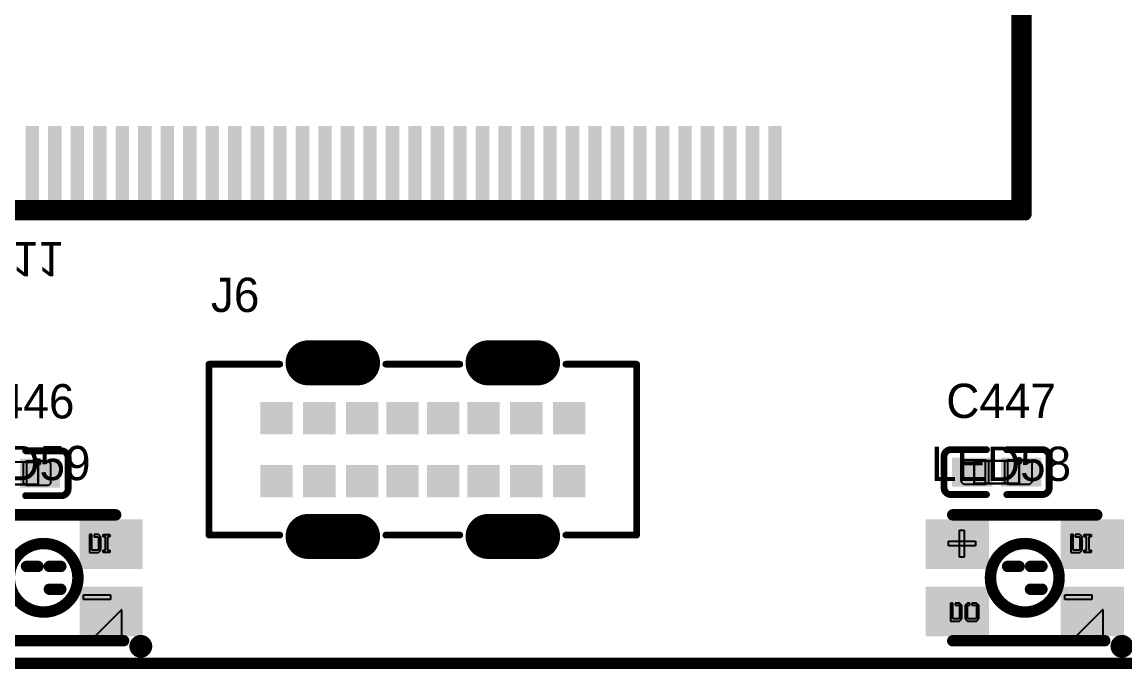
# Model space of a CAD drawing. Header units: millimetres. Extents: x 892 to 1144, y 1011 to 1123.
# Drawn here: x 1087.47 to 1111.98, y 1023.4 to 1037.78 of the extents above; entities that cross this region are included whole.
import ezdxf

# ---------------------------------------------------------------- set-up
doc = ezdxf.new("R2010")
doc.units = ezdxf.units.MM
for name, color, linetype in [('BottomLayer', 5, 'Continuous'), ('BottomOverlay', 54, 'Continuous'), ('BottomSolder', 6, 'Continuous'), ('KeepOutLayer', 6, 'Continuous'), ('Mechanical10', 56, 'Continuous'), ('Mechanical12', 56, 'Continuous'), ('Mechanical15', 56, 'Continuous'), ('Mechanical6', 56, 'Continuous'), ('MultiLayer', 9, 'Continuous'), ('TopLayer', 1, 'Continuous'), ('TopOverlay', 2, 'Continuous'), ('TopPaste', 8, 'Continuous'), ('TopSolder', 216, 'Continuous')]:
    doc.layers.add(name, color=color, linetype=linetype)

msp = doc.modelspace()

# ---------------------------------------------------------------- linework, layer by layer
at = {"layer": 'BottomLayer', "const_width": 0.9}
for points in [[(1094.925, 1030.205), (1093.825, 1030.205)], [(1098.925, 1030.205), (1097.825, 1030.205)], [(1094.925, 1026.345), (1093.825, 1026.345)], [(1098.925, 1026.345), (1097.825, 1026.345)]]:
    msp.add_lwpolyline(points, dxfattribs=at)
at = {"layer": 'BottomLayer', "const_width": 0.45}
for points in [[(1093.6, 1030.205, 1), (1094.05, 1030.205, 1)], [(1094.7, 1030.205, 1), (1095.15, 1030.205, 1)], [(1097.6, 1030.205, 1), (1098.05, 1030.205, 1)], [(1098.7, 1030.205, 1), (1099.15, 1030.205, 1)], [(1093.6, 1026.345, 1), (1094.05, 1026.345, 1)], [(1094.7, 1026.345, 1), (1095.15, 1026.345, 1)], [(1097.6, 1026.345, 1), (1098.05, 1026.345, 1)], [(1098.7, 1026.345, 1), (1099.15, 1026.345, 1)]]:
    msp.add_lwpolyline(points, format="xyb", close=True, dxfattribs=at)
at = {"layer": 'BottomLayer'}
for points in [[(1092.815, 1028.665), (1093.435, 1028.665), (1092.815, 1029.285), (1093.435, 1029.285)], [(1093.765, 1028.665), (1094.385, 1028.665), (1093.765, 1029.285), (1094.385, 1029.285)], [(1094.715, 1028.665), (1095.335, 1028.665), (1094.715, 1029.285), (1095.335, 1029.285)], [(1095.615, 1028.665), (1096.235, 1028.665), (1095.615, 1029.285), (1096.235, 1029.285)], [(1096.515, 1028.665), (1097.135, 1028.665), (1096.515, 1029.285), (1097.135, 1029.285)], [(1097.415, 1028.665), (1098.035, 1028.665), (1097.415, 1029.285), (1098.035, 1029.285)], [(1098.365, 1028.665), (1098.985, 1028.665), (1098.365, 1029.285), (1098.985, 1029.285)], [(1099.315, 1028.665), (1099.935, 1028.665), (1099.315, 1029.285), (1099.935, 1029.285)], [(1092.815, 1027.265), (1093.435, 1027.265), (1092.815, 1027.885), (1093.435, 1027.885)], [(1093.765, 1027.265), (1094.385, 1027.265), (1093.765, 1027.885), (1094.385, 1027.885)], [(1094.715, 1027.265), (1095.335, 1027.265), (1094.715, 1027.885), (1095.335, 1027.885)], [(1095.615, 1027.265), (1096.235, 1027.265), (1095.615, 1027.885), (1096.235, 1027.885)], [(1096.515, 1027.265), (1097.135, 1027.265), (1096.515, 1027.885), (1097.135, 1027.885)], [(1097.415, 1027.265), (1098.035, 1027.265), (1097.415, 1027.885), (1098.035, 1027.885)], [(1098.365, 1027.265), (1098.985, 1027.265), (1098.365, 1027.885), (1098.985, 1027.885)], [(1099.315, 1027.265), (1099.935, 1027.265), (1099.315, 1027.885), (1099.935, 1027.885)]]:
    msp.add_solid(points, dxfattribs=at)
at = {"layer": 'BottomSolder', "const_width": 1}
for points in [[(1094.925, 1030.205), (1093.825, 1030.205)], [(1098.925, 1030.205), (1097.825, 1030.205)], [(1094.925, 1026.345), (1093.825, 1026.345)], [(1098.925, 1026.345), (1097.825, 1026.345)]]:
    msp.add_lwpolyline(points, dxfattribs=at)
at = {"layer": 'BottomSolder', "const_width": 0.5}
for points in [[(1093.575, 1030.205, 1), (1094.075, 1030.205, 1)], [(1094.675, 1030.205, 1), (1095.175, 1030.205, 1)], [(1097.575, 1030.205, 1), (1098.075, 1030.205, 1)], [(1098.675, 1030.205, 1), (1099.175, 1030.205, 1)], [(1093.575, 1026.345, 1), (1094.075, 1026.345, 1)], [(1094.675, 1026.345, 1), (1095.175, 1026.345, 1)], [(1097.575, 1026.345, 1), (1098.075, 1026.345, 1)], [(1098.675, 1026.345, 1), (1099.175, 1026.345, 1)]]:
    msp.add_lwpolyline(points, format="xyb", close=True, dxfattribs=at)
at = {"layer": 'BottomSolder'}
for points in [[(1092.765, 1028.615), (1093.485, 1028.615), (1092.765, 1029.335), (1093.485, 1029.335)], [(1093.715, 1028.615), (1094.435, 1028.615), (1093.715, 1029.335), (1094.435, 1029.335)], [(1094.665, 1028.615), (1095.385, 1028.615), (1094.665, 1029.335), (1095.385, 1029.335)], [(1095.565, 1028.615), (1096.285, 1028.615), (1095.565, 1029.335), (1096.285, 1029.335)], [(1096.465, 1028.615), (1097.185, 1028.615), (1096.465, 1029.335), (1097.185, 1029.335)], [(1097.365, 1028.615), (1098.085, 1028.615), (1097.365, 1029.335), (1098.085, 1029.335)], [(1098.315, 1028.615), (1099.035, 1028.615), (1098.315, 1029.335), (1099.035, 1029.335)], [(1099.265, 1028.615), (1099.985, 1028.615), (1099.265, 1029.335), (1099.985, 1029.335)], [(1092.765, 1027.215), (1093.485, 1027.215), (1092.765, 1027.935), (1093.485, 1027.935)], [(1093.715, 1027.215), (1094.435, 1027.215), (1093.715, 1027.935), (1094.435, 1027.935)], [(1094.665, 1027.215), (1095.385, 1027.215), (1094.665, 1027.935), (1095.385, 1027.935)], [(1095.565, 1027.215), (1096.285, 1027.215), (1095.565, 1027.935), (1096.285, 1027.935)], [(1096.465, 1027.215), (1097.185, 1027.215), (1096.465, 1027.935), (1097.185, 1027.935)], [(1097.365, 1027.215), (1098.085, 1027.215), (1097.365, 1027.935), (1098.085, 1027.935)], [(1098.315, 1027.215), (1099.035, 1027.215), (1098.315, 1027.935), (1099.035, 1027.935)], [(1099.265, 1027.215), (1099.985, 1027.215), (1099.265, 1027.935), (1099.985, 1027.935)]]:
    msp.add_solid(points, dxfattribs=at)
at = {"layer": 'KeepOutLayer', "const_width": 0.1}
msp.add_lwpolyline([(1032.725, 1023.525), (1123.925, 1023.525)], dxfattribs=at)
at = {"layer": 'Mechanical10', "const_width": 0.254}
for points in [[(1109.575, 1033.7), (1109.575, 1059.55)], [(1032.575, 1033.7), (1109.575, 1033.7)]]:
    msp.add_lwpolyline(points, dxfattribs=at)
at = {"layer": 'Mechanical10', "const_width": 0.127}
msp.add_lwpolyline([(1109.511, 1033.7, 1), (1109.638, 1033.7, 1)], format="xyb", close=True, dxfattribs=at)
msp.add_lwpolyline([(1109.511, 1033.7, 1), (1109.638, 1033.7, 1)], format="xyb", close=True, dxfattribs=at)
at = {"layer": 'Mechanical12', "const_width": 0.254}
for points in [[(1109.775, 1033.5), (1109.775, 1059.75)], [(1032.375, 1033.5), (1109.775, 1033.5)]]:
    msp.add_lwpolyline(points, dxfattribs=at)
at = {"layer": 'Mechanical12', "const_width": 0.127}
msp.add_lwpolyline([(1109.711, 1033.5, 1), (1109.838, 1033.5, 1)], format="xyb", close=True, dxfattribs=at)
msp.add_lwpolyline([(1109.711, 1033.5, 1), (1109.838, 1033.5, 1)], format="xyb", close=True, dxfattribs=at)
at = {"layer": 'Mechanical15'}
for p, q in [((1087.779, 1028.046), (1087.76, 1028)), ((1087.825, 1028.065), (1087.779, 1028.046)), ((1087.871, 1028.046), (1087.825, 1028.065)), ((1087.89, 1028), (1087.871, 1028.046)), ((1108.875, 1028.025), (1108.625, 1028.025)), ((1108.625, 1028.025), (1108.625, 1027.525)), ((1108.875, 1027.525), (1108.875, 1028.025)), ((1109.375, 1028.025), (1109.625, 1028.025)), ((1109.375, 1027.525), (1109.375, 1028.025)), ((1109.579, 1028.071), (1109.56, 1028.025)), ((1109.56, 1028.025), (1109.56, 1028.025)), ((1109.56, 1028.025), (1109.579, 1027.979)), ((1109.625, 1028.09), (1109.579, 1028.071)), ((1109.671, 1028.071), (1109.625, 1028.09)), ((1109.625, 1028.025), (1109.625, 1027.525)), ((1109.69, 1028.025), (1109.671, 1028.071)), ((1109.671, 1027.979), (1109.69, 1028.025)), ((1109.69, 1028.025), (1109.69, 1028.025)), ((1087.575, 1028), (1087.825, 1028)), ((1087.575, 1027.5), (1087.575, 1028)), ((1087.76, 1028), (1087.76, 1028)), ((1087.76, 1028), (1087.779, 1027.954)), ((1087.779, 1027.954), (1087.825, 1027.935)), ((1087.825, 1028), (1087.825, 1027.5)), ((1087.825, 1027.935), (1087.871, 1027.954)), ((1087.871, 1027.954), (1087.89, 1028)), ((1087.89, 1028), (1087.89, 1028)), ((1109.579, 1027.979), (1109.625, 1027.96)), ((1109.625, 1027.96), (1109.671, 1027.979)), ((1108.625, 1027.525), (1108.875, 1027.525)), ((1109.625, 1027.525), (1109.375, 1027.525)), ((1087.825, 1027.5), (1087.575, 1027.5))]:
    msp.add_line(p, q, dxfattribs=at)
at = {"layer": 'Mechanical15', "const_width": 0.0508}
for points in [[(1086.825, 1028), (1087.825, 1028)], [(1087.825, 1027.5), (1087.825, 1028)], [(1108.625, 1028.025), (1109.625, 1028.025)], [(1108.625, 1027.525), (1108.625, 1028.025)], [(1109.625, 1027.525), (1109.625, 1028.025)], [(1086.825, 1027.5), (1087.825, 1027.5)], [(1108.625, 1027.525), (1109.625, 1027.525)]]:
    msp.add_lwpolyline(points, dxfattribs=at)
at = {"layer": 'Mechanical15', "const_width": 0.0254}
for points in [[(1087.812, 1028, 1), (1087.838, 1028, 1)], [(1087.812, 1028, 1), (1087.838, 1028, 1)], [(1108.612, 1028.025, 1), (1108.638, 1028.025, 1)], [(1108.612, 1028.025, 1), (1108.638, 1028.025, 1)], [(1109.612, 1028.025, 1), (1109.638, 1028.025, 1)], [(1109.612, 1028.025, 1), (1109.638, 1028.025, 1)], [(1087.812, 1027.5, 1), (1087.838, 1027.5, 1)], [(1087.812, 1027.5, 1), (1087.838, 1027.5, 1)], [(1108.612, 1027.525, 1), (1108.638, 1027.525, 1)], [(1108.612, 1027.525, 1), (1108.638, 1027.525, 1)], [(1109.612, 1027.525, 1), (1109.638, 1027.525, 1)], [(1109.612, 1027.525, 1), (1109.638, 1027.525, 1)]]:
    msp.add_lwpolyline(points, format="xyb", close=True, dxfattribs=at)
at = {"layer": 'Mechanical6'}
for p, q in [((1089.022, 1026.387), (1088.972, 1026.387)), ((1088.972, 1026.387), (1088.972, 1025.987)), ((1089.022, 1026.037), (1089.022, 1026.387)), ((1089.172, 1026.387), (1089.072, 1026.387)), ((1089.072, 1026.387), (1089.072, 1026.337)), ((1089.072, 1026.337), (1089.172, 1026.337)), ((1089.222, 1026.337), (1089.172, 1026.387)), ((1089.172, 1026.337), (1089.172, 1026.037)), ((1089.222, 1026.037), (1089.222, 1026.337)), ((1089.272, 1026.337), (1089.272, 1026.387)), ((1089.272, 1026.387), (1089.422, 1026.387)), ((1089.322, 1026.337), (1089.272, 1026.337)), ((1089.322, 1026.037), (1089.322, 1026.337)), ((1089.422, 1026.337), (1089.372, 1026.337)), ((1089.372, 1026.337), (1089.372, 1026.037)), ((1089.422, 1026.387), (1089.422, 1026.337)), ((1108.303, 1025.887), (1108.303, 1026.487)), ((1108.303, 1026.487), (1108.403, 1026.487)), ((1108.403, 1026.487), (1108.403, 1025.887)), ((1110.822, 1026.387), (1110.772, 1026.387)), ((1110.772, 1026.387), (1110.772, 1025.987)), ((1110.822, 1026.037), (1110.822, 1026.387)), ((1110.972, 1026.387), (1110.872, 1026.387)), ((1110.872, 1026.387), (1110.872, 1026.337)), ((1110.872, 1026.337), (1110.972, 1026.337)), ((1111.022, 1026.337), (1110.972, 1026.387)), ((1110.972, 1026.337), (1110.972, 1026.037)), ((1111.022, 1026.037), (1111.022, 1026.337)), ((1111.072, 1026.337), (1111.072, 1026.387)), ((1111.072, 1026.387), (1111.222, 1026.387)), ((1111.122, 1026.337), (1111.072, 1026.337)), ((1111.122, 1026.037), (1111.122, 1026.337)), ((1111.222, 1026.337), (1111.172, 1026.337)), ((1111.172, 1026.337), (1111.172, 1026.037)), ((1111.222, 1026.387), (1111.222, 1026.337)), ((1108.053, 1026.137), (1108.053, 1026.237)), ((1108.053, 1026.237), (1108.653, 1026.237)), ((1108.653, 1026.137), (1108.053, 1026.137)), ((1108.653, 1026.237), (1108.653, 1026.137)), ((1088.972, 1025.987), (1089.172, 1025.987)), ((1089.172, 1026.037), (1089.022, 1026.037)), ((1089.172, 1025.987), (1089.222, 1026.037)), ((1089.272, 1025.987), (1089.272, 1026.037)), ((1089.272, 1026.037), (1089.322, 1026.037)), ((1089.422, 1025.987), (1089.272, 1025.987)), ((1089.372, 1026.037), (1089.422, 1026.037)), ((1089.422, 1026.037), (1089.422, 1025.987)), ((1108.403, 1025.887), (1108.303, 1025.887)), ((1110.772, 1025.987), (1110.972, 1025.987)), ((1110.972, 1026.037), (1110.822, 1026.037)), ((1110.972, 1025.987), (1111.022, 1026.037)), ((1111.072, 1025.987), (1111.072, 1026.037)), ((1111.072, 1026.037), (1111.122, 1026.037)), ((1111.222, 1025.987), (1111.072, 1025.987)), ((1111.172, 1026.037), (1111.222, 1026.037)), ((1111.222, 1026.037), (1111.222, 1025.987)), ((1088.839, 1024.944), (1088.839, 1025.044)), ((1088.839, 1025.044), (1089.439, 1025.044)), ((1089.439, 1024.944), (1088.839, 1024.944)), ((1089.439, 1025.044), (1089.439, 1024.944)), ((1108.151, 1024.863), (1108.101, 1024.863)), ((1108.101, 1024.863), (1108.101, 1024.463)), ((1108.151, 1024.513), (1108.151, 1024.863)), ((1108.301, 1024.863), (1108.201, 1024.863)), ((1108.201, 1024.863), (1108.201, 1024.813)), ((1108.351, 1024.813), (1108.301, 1024.863)), ((1108.476, 1024.863), (1108.426, 1024.813)), ((1108.526, 1024.863), (1108.476, 1024.863)), ((1108.526, 1024.813), (1108.526, 1024.863)), ((1108.676, 1024.863), (1108.576, 1024.863)), ((1108.576, 1024.863), (1108.576, 1024.813)), ((1108.726, 1024.813), (1108.676, 1024.863)), ((1110.639, 1024.944), (1110.639, 1025.044)), ((1110.639, 1025.044), (1111.239, 1025.044)), ((1111.239, 1024.944), (1110.639, 1024.944)), ((1111.239, 1025.044), (1111.239, 1024.944)), ((1089.68, 1024.715), (1088.99, 1024.025)), ((1089.69, 1024.715), (1089.68, 1024.715)), ((1089.69, 1024.025), (1089.69, 1024.715)), ((1108.201, 1024.813), (1108.301, 1024.813)), ((1108.301, 1024.813), (1108.301, 1024.513)), ((1108.351, 1024.513), (1108.351, 1024.813)), ((1108.426, 1024.813), (1108.426, 1024.513)), ((1108.476, 1024.513), (1108.476, 1024.813)), ((1108.476, 1024.813), (1108.526, 1024.813)), ((1108.576, 1024.813), (1108.676, 1024.813)), ((1108.676, 1024.813), (1108.676, 1024.513)), ((1108.726, 1024.513), (1108.726, 1024.813)), ((1111.48, 1024.715), (1110.79, 1024.025)), ((1111.49, 1024.715), (1111.48, 1024.715)), ((1111.49, 1024.025), (1111.49, 1024.715)), ((1108.101, 1024.463), (1108.301, 1024.463)), ((1108.301, 1024.513), (1108.151, 1024.513)), ((1108.301, 1024.463), (1108.351, 1024.513)), ((1108.426, 1024.513), (1108.426, 1024.513)), ((1108.426, 1024.513), (1108.476, 1024.463)), ((1108.676, 1024.513), (1108.476, 1024.513)), ((1108.476, 1024.463), (1108.676, 1024.463)), ((1108.676, 1024.463), (1108.726, 1024.513)), ((1088.99, 1024.025), (1089.69, 1024.025)), ((1110.79, 1024.025), (1111.49, 1024.025))]:
    msp.add_line(p, q, dxfattribs=at)
at = {"layer": 'MultiLayer', "const_width": 0.9}
for points in [[(1094.925, 1030.205), (1093.825, 1030.205)], [(1098.925, 1030.205), (1097.825, 1030.205)], [(1094.925, 1026.345), (1093.825, 1026.345)], [(1098.925, 1026.345), (1097.825, 1026.345)]]:
    msp.add_lwpolyline(points, dxfattribs=at)
at = {"layer": 'MultiLayer', "const_width": 0.45}
for points in [[(1093.6, 1030.205, 1), (1094.05, 1030.205, 1)], [(1094.7, 1030.205, 1), (1095.15, 1030.205, 1)], [(1097.6, 1030.205, 1), (1098.05, 1030.205, 1)], [(1098.7, 1030.205, 1), (1099.15, 1030.205, 1)], [(1093.6, 1026.345, 1), (1094.05, 1026.345, 1)], [(1094.7, 1026.345, 1), (1095.15, 1026.345, 1)], [(1097.6, 1026.345, 1), (1098.05, 1026.345, 1)], [(1098.7, 1026.345, 1), (1099.15, 1026.345, 1)]]:
    msp.add_lwpolyline(points, format="xyb", close=True, dxfattribs=at)
at = {"layer": 'MultiLayer'}
for points in [[(1092.815, 1028.665), (1093.435, 1028.665), (1092.815, 1029.285), (1093.435, 1029.285)], [(1093.765, 1028.665), (1094.385, 1028.665), (1093.765, 1029.285), (1094.385, 1029.285)], [(1094.715, 1028.665), (1095.335, 1028.665), (1094.715, 1029.285), (1095.335, 1029.285)], [(1095.615, 1028.665), (1096.235, 1028.665), (1095.615, 1029.285), (1096.235, 1029.285)], [(1096.515, 1028.665), (1097.135, 1028.665), (1096.515, 1029.285), (1097.135, 1029.285)], [(1097.415, 1028.665), (1098.035, 1028.665), (1097.415, 1029.285), (1098.035, 1029.285)], [(1098.365, 1028.665), (1098.985, 1028.665), (1098.365, 1029.285), (1098.985, 1029.285)], [(1099.315, 1028.665), (1099.935, 1028.665), (1099.315, 1029.285), (1099.935, 1029.285)], [(1092.815, 1027.265), (1093.435, 1027.265), (1092.815, 1027.885), (1093.435, 1027.885)], [(1093.765, 1027.265), (1094.385, 1027.265), (1093.765, 1027.885), (1094.385, 1027.885)], [(1094.715, 1027.265), (1095.335, 1027.265), (1094.715, 1027.885), (1095.335, 1027.885)], [(1095.615, 1027.265), (1096.235, 1027.265), (1095.615, 1027.885), (1096.235, 1027.885)], [(1096.515, 1027.265), (1097.135, 1027.265), (1096.515, 1027.885), (1097.135, 1027.885)], [(1097.415, 1027.265), (1098.035, 1027.265), (1097.415, 1027.885), (1098.035, 1027.885)], [(1098.365, 1027.265), (1098.985, 1027.265), (1098.365, 1027.885), (1098.985, 1027.885)], [(1099.315, 1027.265), (1099.935, 1027.265), (1099.315, 1027.885), (1099.935, 1027.885)]]:
    msp.add_solid(points, dxfattribs=at)
at = {"layer": 'TopLayer', "const_width": 0.9}
for points in [[(1094.925, 1030.205), (1093.825, 1030.205)], [(1098.925, 1030.205), (1097.825, 1030.205)], [(1094.925, 1026.345), (1093.825, 1026.345)], [(1098.925, 1026.345), (1097.825, 1026.345)]]:
    msp.add_lwpolyline(points, dxfattribs=at)
at = {"layer": 'TopLayer', "const_width": 0.45}
for points in [[(1093.6, 1030.205, 1), (1094.05, 1030.205, 1)], [(1094.7, 1030.205, 1), (1095.15, 1030.205, 1)], [(1097.6, 1030.205, 1), (1098.05, 1030.205, 1)], [(1098.7, 1030.205, 1), (1099.15, 1030.205, 1)], [(1093.6, 1026.345, 1), (1094.05, 1026.345, 1)], [(1094.7, 1026.345, 1), (1095.15, 1026.345, 1)], [(1097.6, 1026.345, 1), (1098.05, 1026.345, 1)], [(1098.7, 1026.345, 1), (1099.15, 1026.345, 1)]]:
    msp.add_lwpolyline(points, format="xyb", close=True, dxfattribs=at)
at = {"layer": 'TopLayer'}
for points in [[(1087.85, 1035.475), (1087.55, 1035.475), (1087.85, 1033.725), (1087.55, 1033.725)], [(1088.35, 1035.475), (1088.05, 1035.475), (1088.35, 1033.725), (1088.05, 1033.725)], [(1088.85, 1035.475), (1088.55, 1035.475), (1088.85, 1033.725), (1088.55, 1033.725)], [(1089.35, 1035.475), (1089.05, 1035.475), (1089.35, 1033.725), (1089.05, 1033.725)], [(1089.85, 1035.475), (1089.55, 1035.475), (1089.85, 1033.725), (1089.55, 1033.725)], [(1090.35, 1035.475), (1090.05, 1035.475), (1090.35, 1033.725), (1090.05, 1033.725)], [(1090.85, 1035.475), (1090.55, 1035.475), (1090.85, 1033.725), (1090.55, 1033.725)], [(1091.35, 1035.475), (1091.05, 1035.475), (1091.35, 1033.725), (1091.05, 1033.725)], [(1091.85, 1035.475), (1091.55, 1035.475), (1091.85, 1033.725), (1091.55, 1033.725)], [(1092.35, 1035.475), (1092.05, 1035.475), (1092.35, 1033.725), (1092.05, 1033.725)], [(1092.85, 1035.475), (1092.55, 1035.475), (1092.85, 1033.725), (1092.55, 1033.725)], [(1093.35, 1035.475), (1093.05, 1035.475), (1093.35, 1033.725), (1093.05, 1033.725)], [(1093.85, 1035.475), (1093.55, 1035.475), (1093.85, 1033.725), (1093.55, 1033.725)], [(1094.35, 1035.475), (1094.05, 1035.475), (1094.35, 1033.725), (1094.05, 1033.725)], [(1094.85, 1035.475), (1094.55, 1035.475), (1094.85, 1033.725), (1094.55, 1033.725)], [(1095.35, 1035.475), (1095.05, 1035.475), (1095.35, 1033.725), (1095.05, 1033.725)], [(1095.85, 1035.475), (1095.55, 1035.475), (1095.85, 1033.725), (1095.55, 1033.725)], [(1096.35, 1035.475), (1096.05, 1035.475), (1096.35, 1033.725), (1096.05, 1033.725)], [(1096.85, 1035.475), (1096.55, 1035.475), (1096.85, 1033.725), (1096.55, 1033.725)], [(1097.35, 1035.475), (1097.05, 1035.475), (1097.35, 1033.725), (1097.05, 1033.725)], [(1097.85, 1035.475), (1097.55, 1035.475), (1097.85, 1033.725), (1097.55, 1033.725)], [(1098.35, 1035.475), (1098.05, 1035.475), (1098.35, 1033.725), (1098.05, 1033.725)], [(1098.85, 1035.475), (1098.55, 1035.475), (1098.85, 1033.725), (1098.55, 1033.725)], [(1099.35, 1035.475), (1099.05, 1035.475), (1099.35, 1033.725), (1099.05, 1033.725)], [(1099.85, 1035.475), (1099.55, 1035.475), (1099.85, 1033.725), (1099.55, 1033.725)], [(1100.35, 1035.475), (1100.05, 1035.475), (1100.35, 1033.725), (1100.05, 1033.725)], [(1100.85, 1035.475), (1100.55, 1035.475), (1100.85, 1033.725), (1100.55, 1033.725)], [(1101.35, 1035.475), (1101.05, 1035.475), (1101.35, 1033.725), (1101.05, 1033.725)], [(1101.85, 1035.475), (1101.55, 1035.475), (1101.85, 1033.725), (1101.55, 1033.725)], [(1102.35, 1035.475), (1102.05, 1035.475), (1102.35, 1033.725), (1102.05, 1033.725)], [(1102.85, 1035.475), (1102.55, 1035.475), (1102.85, 1033.725), (1102.55, 1033.725)], [(1103.35, 1035.475), (1103.05, 1035.475), (1103.35, 1033.725), (1103.05, 1033.725)], [(1103.85, 1035.475), (1103.55, 1035.475), (1103.85, 1033.725), (1103.55, 1033.725)], [(1104.35, 1035.475), (1104.05, 1035.475), (1104.35, 1033.725), (1104.05, 1033.725)], [(1092.815, 1028.665), (1093.435, 1028.665), (1092.815, 1029.285), (1093.435, 1029.285)], [(1093.765, 1028.665), (1094.385, 1028.665), (1093.765, 1029.285), (1094.385, 1029.285)], [(1094.715, 1028.665), (1095.335, 1028.665), (1094.715, 1029.285), (1095.335, 1029.285)], [(1095.615, 1028.665), (1096.235, 1028.665), (1095.615, 1029.285), (1096.235, 1029.285)], [(1096.515, 1028.665), (1097.135, 1028.665), (1096.515, 1029.285), (1097.135, 1029.285)], [(1097.415, 1028.665), (1098.035, 1028.665), (1097.415, 1029.285), (1098.035, 1029.285)], [(1098.365, 1028.665), (1098.985, 1028.665), (1098.365, 1029.285), (1098.985, 1029.285)], [(1099.315, 1028.665), (1099.935, 1028.665), (1099.315, 1029.285), (1099.935, 1029.285)], [(1088.265, 1028.02), (1087.475, 1028.02), (1088.265, 1027.48), (1087.475, 1027.48)], [(1108.975, 1028.045), (1108.185, 1028.045), (1108.975, 1027.505), (1108.185, 1027.505)], [(1110.065, 1028.045), (1109.275, 1028.045), (1110.065, 1027.505), (1109.275, 1027.505)], [(1092.815, 1027.265), (1093.435, 1027.265), (1092.815, 1027.885), (1093.435, 1027.885)], [(1093.765, 1027.265), (1094.385, 1027.265), (1093.765, 1027.885), (1094.385, 1027.885)], [(1094.715, 1027.265), (1095.335, 1027.265), (1094.715, 1027.885), (1095.335, 1027.885)], [(1095.615, 1027.265), (1096.235, 1027.265), (1095.615, 1027.885), (1096.235, 1027.885)], [(1096.515, 1027.265), (1097.135, 1027.265), (1096.515, 1027.885), (1097.135, 1027.885)], [(1097.415, 1027.265), (1098.035, 1027.265), (1097.415, 1027.885), (1098.035, 1027.885)], [(1098.365, 1027.265), (1098.985, 1027.265), (1098.365, 1027.885), (1098.985, 1027.885)], [(1099.315, 1027.265), (1099.935, 1027.265), (1099.315, 1027.885), (1099.935, 1027.885)], [(1090.05, 1026.625), (1088.85, 1026.625), (1090.05, 1025.725), (1088.85, 1025.725)], [(1108.85, 1026.625), (1107.65, 1026.625), (1108.85, 1025.725), (1107.65, 1025.725)], [(1111.85, 1026.625), (1110.65, 1026.625), (1111.85, 1025.725), (1110.65, 1025.725)], [(1090.05, 1025.125), (1088.85, 1025.125), (1090.05, 1024.225), (1088.85, 1024.225)], [(1108.85, 1025.125), (1107.65, 1025.125), (1108.85, 1024.225), (1107.65, 1024.225)], [(1111.85, 1025.125), (1110.65, 1025.125), (1111.85, 1024.225), (1110.65, 1024.225)]]:
    msp.add_solid(points, dxfattribs=at)
at = {"layer": 'TopOverlay'}
for points, const_width in [([(1109.675, 1033.6), (1109.675, 1059.65)], 0.254), ([(1032.475, 1033.6), (1109.675, 1033.6)], 0.254), ([(1091.625, 1030.175), (1093.197, 1030.175)], 0.15), ([(1091.625, 1026.375), (1091.625, 1030.175)], 0.15), ([(1095.553, 1030.175), (1097.197, 1030.175)], 0.15), ([(1099.553, 1030.175), (1101.125, 1030.175)], 0.15), ([(1101.125, 1026.375), (1101.125, 1030.175)], 0.15), ([(1087.551, 1028.249), (1088.341, 1028.249)], 0.152), ([(1108.109, 1028.274), (1108.899, 1028.274)], 0.152), ([(1109.351, 1028.274), (1110.141, 1028.274)], 0.152), ([(1088.494, 1027.404), (1088.494, 1028.096)], 0.152), ([(1107.956, 1027.429), (1107.956, 1028.121)], 0.152), ([(1110.294, 1027.429), (1110.294, 1028.121)], 0.152), ([(1087.551, 1027.251), (1088.341, 1027.251)], 0.152), ([(1108.109, 1027.276), (1108.899, 1027.276)], 0.152), ([(1109.351, 1027.276), (1110.141, 1027.276)], 0.152), ([(1086.35, 1026.825), (1089.55, 1026.825)], 0.254), ([(1108.15, 1026.825), (1111.35, 1026.825)], 0.254), ([(1091.625, 1026.375), (1093.197, 1026.375)], 0.15), ([(1095.553, 1026.375), (1097.197, 1026.375)], 0.15), ([(1099.553, 1026.375), (1101.125, 1026.375)], 0.15), ([(1087.569, 1025.679), (1087.823, 1025.679)], 0.254), ([(1088.077, 1025.679), (1088.331, 1025.679)], 0.254), ([(1109.369, 1025.679), (1109.623, 1025.679)], 0.254), ([(1109.877, 1025.679), (1110.131, 1025.679)], 0.254), ([(1088.077, 1025.171), (1088.331, 1025.171)], 0.254), ([(1109.877, 1025.171), (1110.131, 1025.171)], 0.254), ([(1086.35, 1024.025), (1089.55, 1024.025)], 0.254), ([(1089.55, 1024.025), (1089.728, 1024.025)], 0.254), ([(1108.15, 1024.025), (1111.35, 1024.025)], 0.254), ([(1111.35, 1024.025), (1111.528, 1024.025)], 0.254), ([(925.275, 1023.525), (1143.625, 1023.525)], 0.254)]:
    msp.add_lwpolyline(points, dxfattribs=dict(at, const_width=const_width))
for points, const_width in [([(1109.611, 1033.6, 1), (1109.738, 1033.6, 1)], 0.127), ([(1109.611, 1033.6, 1), (1109.738, 1033.6, 1)], 0.127), ([(1091.587, 1030.175, 1), (1091.662, 1030.175, 1)], 0.075), ([(1091.587, 1030.175, 1), (1091.662, 1030.175, 1)], 0.075), ([(1093.159, 1030.175, 1), (1093.234, 1030.175, 1)], 0.075), ([(1095.516, 1030.175, 1), (1095.591, 1030.175, 1)], 0.075), ([(1097.159, 1030.175, 1), (1097.234, 1030.175, 1)], 0.075), ([(1099.516, 1030.175, 1), (1099.591, 1030.175, 1)], 0.075), ([(1101.087, 1030.175, 1), (1101.162, 1030.175, 1)], 0.075), ([(1101.087, 1030.175, 1), (1101.162, 1030.175, 1)], 0.075), ([(1087.513, 1028.249, 1), (1087.589, 1028.249, 1)], 0.0762), ([(1088.303, 1028.249, 1), (1088.379, 1028.249, 1)], 0.0762), ([(1088.303, 1028.249, 1), (1088.379, 1028.249, 1)], 0.0762), ([(1108.071, 1028.274, 1), (1108.147, 1028.274, 1)], 0.0762), ([(1108.071, 1028.274, 1), (1108.147, 1028.274, 1)], 0.0762), ([(1108.861, 1028.274, 1), (1108.937, 1028.274, 1)], 0.0762), ([(1109.313, 1028.274, 1), (1109.389, 1028.274, 1)], 0.0762), ([(1110.103, 1028.274, 1), (1110.179, 1028.274, 1)], 0.0762), ([(1110.103, 1028.274, 1), (1110.179, 1028.274, 1)], 0.0762), ([(1088.456, 1028.096, 1), (1088.532, 1028.096, 1)], 0.0762), ([(1088.456, 1028.096, 1), (1088.532, 1028.096, 1)], 0.0762), ([(1107.918, 1028.121, 1), (1107.994, 1028.121, 1)], 0.0762), ([(1107.918, 1028.121, 1), (1107.994, 1028.121, 1)], 0.0762), ([(1110.256, 1028.121, 1), (1110.332, 1028.121, 1)], 0.0762), ([(1110.256, 1028.121, 1), (1110.332, 1028.121, 1)], 0.0762), ([(1087.513, 1027.251, 1), (1087.589, 1027.251, 1)], 0.0762), ([(1088.303, 1027.251, 1), (1088.379, 1027.251, 1)], 0.0762), ([(1088.303, 1027.251, 1), (1088.379, 1027.251, 1)], 0.0762), ([(1088.456, 1027.404, 1), (1088.532, 1027.404, 1)], 0.0762), ([(1088.456, 1027.404, 1), (1088.532, 1027.404, 1)], 0.0762), ([(1107.918, 1027.429, 1), (1107.994, 1027.429, 1)], 0.0762), ([(1107.918, 1027.429, 1), (1107.994, 1027.429, 1)], 0.0762), ([(1108.071, 1027.276, 1), (1108.147, 1027.276, 1)], 0.0762), ([(1108.071, 1027.276, 1), (1108.147, 1027.276, 1)], 0.0762), ([(1108.861, 1027.276, 1), (1108.937, 1027.276, 1)], 0.0762), ([(1109.313, 1027.276, 1), (1109.389, 1027.276, 1)], 0.0762), ([(1110.103, 1027.276, 1), (1110.179, 1027.276, 1)], 0.0762), ([(1110.103, 1027.276, 1), (1110.179, 1027.276, 1)], 0.0762), ([(1110.256, 1027.429, 1), (1110.332, 1027.429, 1)], 0.0762), ([(1110.256, 1027.429, 1), (1110.332, 1027.429, 1)], 0.0762), ([(1089.487, 1026.825, 1), (1089.614, 1026.825, 1)], 0.127), ([(1108.087, 1026.825, 1), (1108.214, 1026.825, 1)], 0.127), ([(1111.287, 1026.825, 1), (1111.414, 1026.825, 1)], 0.127), ([(1088.712, 1025.425, 1), (1087.188, 1025.425, 1)], 0.254), ([(1091.587, 1026.375, 1), (1091.662, 1026.375, 1)], 0.075), ([(1091.587, 1026.375, 1), (1091.662, 1026.375, 1)], 0.075), ([(1093.159, 1026.375, 1), (1093.234, 1026.375, 1)], 0.075), ([(1095.516, 1026.375, 1), (1095.591, 1026.375, 1)], 0.075), ([(1097.159, 1026.375, 1), (1097.234, 1026.375, 1)], 0.075), ([(1099.516, 1026.375, 1), (1099.591, 1026.375, 1)], 0.075), ([(1101.087, 1026.375, 1), (1101.162, 1026.375, 1)], 0.075), ([(1101.087, 1026.375, 1), (1101.162, 1026.375, 1)], 0.075), ([(1110.512, 1025.425, 1), (1108.988, 1025.425, 1)], 0.254), ([(1087.506, 1025.679, 1), (1087.633, 1025.679, 1)], 0.127), ([(1087.76, 1025.679, 1), (1087.887, 1025.679, 1)], 0.127), ([(1088.014, 1025.679, 1), (1088.141, 1025.679, 1)], 0.127), ([(1088.268, 1025.679, 1), (1088.395, 1025.679, 1)], 0.127), ([(1109.306, 1025.679, 1), (1109.433, 1025.679, 1)], 0.127), ([(1109.56, 1025.679, 1), (1109.687, 1025.679, 1)], 0.127), ([(1109.814, 1025.679, 1), (1109.941, 1025.679, 1)], 0.127), ([(1110.068, 1025.679, 1), (1110.195, 1025.679, 1)], 0.127), ([(1088.649, 1025.425, 1), (1088.776, 1025.425, 1)], 0.127), ([(1108.925, 1025.425, 1), (1109.052, 1025.425, 1)], 0.127), ([(1110.449, 1025.425, 1), (1110.576, 1025.425, 1)], 0.127), ([(1088.014, 1025.171, 1), (1088.141, 1025.171, 1)], 0.127), ([(1088.268, 1025.171, 1), (1088.395, 1025.171, 1)], 0.127), ([(1109.814, 1025.171, 1), (1109.941, 1025.171, 1)], 0.127), ([(1110.068, 1025.171, 1), (1110.195, 1025.171, 1)], 0.127), ([(1089.487, 1024.025, 1), (1089.614, 1024.025, 1)], 0.127), ([(1089.487, 1024.025, 1), (1089.614, 1024.025, 1)], 0.127), ([(1089.664, 1024.025, 1), (1089.791, 1024.025, 1)], 0.127), ([(1090.236, 1023.901, 1), (1089.982, 1023.901, 1)], 0.254), ([(1108.087, 1024.025, 1), (1108.214, 1024.025, 1)], 0.127), ([(1111.287, 1024.025, 1), (1111.414, 1024.025, 1)], 0.127), ([(1111.287, 1024.025, 1), (1111.414, 1024.025, 1)], 0.127), ([(1111.464, 1024.025, 1), (1111.591, 1024.025, 1)], 0.127), ([(1112.036, 1023.901, 1), (1111.782, 1023.901, 1)], 0.254), ([(1089.918, 1023.901, 1), (1090.045, 1023.901, 1)], 0.127), ([(1090.172, 1023.901, 1), (1090.299, 1023.901, 1)], 0.127), ([(1111.718, 1023.901, 1), (1111.845, 1023.901, 1)], 0.127), ([(1111.972, 1023.901, 1), (1112.099, 1023.901, 1)], 0.127)]:
    msp.add_lwpolyline(points, format="xyb", close=True, dxfattribs=dict(at, const_width=const_width))
at = {"layer": 'TopOverlay', "const_width": 0.152}
for points in [[(1088.341, 1028.249, -0.414214), (1088.494, 1028.096)], [(1107.956, 1028.121, -0.414214), (1108.109, 1028.274)], [(1110.141, 1028.274, -0.414214), (1110.294, 1028.121)], [(1088.494, 1027.404, -0.414214), (1088.341, 1027.251)], [(1108.109, 1027.276, -0.414214), (1107.956, 1027.429)], [(1110.294, 1027.429, -0.414214), (1110.141, 1027.276)]]:
    msp.add_lwpolyline(points, format="xyb", dxfattribs=at)
at = {"layer": 'TopPaste'}
for p, q in [((1087.505, 1027.975), (1087.575, 1028.025)), ((1087.575, 1028.025), (1088.055, 1028.025)), ((1088.055, 1028.025), (1088.105, 1027.975)), ((1108.345, 1028), (1108.395, 1028.05)), ((1108.395, 1028.05), (1108.875, 1028.05)), ((1108.875, 1028.05), (1108.945, 1028)), ((1109.305, 1028), (1109.375, 1028.05)), ((1109.375, 1028.05), (1109.855, 1028.05)), ((1109.855, 1028.05), (1109.905, 1028)), ((1087.505, 1027.525), (1087.505, 1027.975)), ((1088.105, 1027.975), (1088.105, 1027.525)), ((1108.345, 1027.55), (1108.345, 1028)), ((1108.945, 1028), (1108.945, 1027.55)), ((1109.305, 1027.55), (1109.305, 1028)), ((1109.905, 1028), (1109.905, 1027.55)), ((1087.575, 1027.475), (1087.505, 1027.525)), ((1088.105, 1027.525), (1088.055, 1027.475)), ((1108.395, 1027.5), (1108.345, 1027.55)), ((1108.945, 1027.55), (1108.875, 1027.5)), ((1109.375, 1027.5), (1109.305, 1027.55)), ((1109.905, 1027.55), (1109.855, 1027.5)), ((1088.055, 1027.475), (1087.575, 1027.475)), ((1108.875, 1027.5), (1108.395, 1027.5)), ((1109.855, 1027.5), (1109.375, 1027.5))]:
    msp.add_line(p, q, dxfattribs=at)
for points in [[(1087.85, 1035.475), (1087.55, 1035.475), (1087.85, 1033.725), (1087.55, 1033.725)], [(1088.35, 1035.475), (1088.05, 1035.475), (1088.35, 1033.725), (1088.05, 1033.725)], [(1088.85, 1035.475), (1088.55, 1035.475), (1088.85, 1033.725), (1088.55, 1033.725)], [(1089.35, 1035.475), (1089.05, 1035.475), (1089.35, 1033.725), (1089.05, 1033.725)], [(1089.85, 1035.475), (1089.55, 1035.475), (1089.85, 1033.725), (1089.55, 1033.725)], [(1090.35, 1035.475), (1090.05, 1035.475), (1090.35, 1033.725), (1090.05, 1033.725)], [(1090.85, 1035.475), (1090.55, 1035.475), (1090.85, 1033.725), (1090.55, 1033.725)], [(1091.35, 1035.475), (1091.05, 1035.475), (1091.35, 1033.725), (1091.05, 1033.725)], [(1091.85, 1035.475), (1091.55, 1035.475), (1091.85, 1033.725), (1091.55, 1033.725)], [(1092.35, 1035.475), (1092.05, 1035.475), (1092.35, 1033.725), (1092.05, 1033.725)], [(1092.85, 1035.475), (1092.55, 1035.475), (1092.85, 1033.725), (1092.55, 1033.725)], [(1093.35, 1035.475), (1093.05, 1035.475), (1093.35, 1033.725), (1093.05, 1033.725)], [(1093.85, 1035.475), (1093.55, 1035.475), (1093.85, 1033.725), (1093.55, 1033.725)], [(1094.35, 1035.475), (1094.05, 1035.475), (1094.35, 1033.725), (1094.05, 1033.725)], [(1094.85, 1035.475), (1094.55, 1035.475), (1094.85, 1033.725), (1094.55, 1033.725)], [(1095.35, 1035.475), (1095.05, 1035.475), (1095.35, 1033.725), (1095.05, 1033.725)], [(1095.85, 1035.475), (1095.55, 1035.475), (1095.85, 1033.725), (1095.55, 1033.725)], [(1096.35, 1035.475), (1096.05, 1035.475), (1096.35, 1033.725), (1096.05, 1033.725)], [(1096.85, 1035.475), (1096.55, 1035.475), (1096.85, 1033.725), (1096.55, 1033.725)], [(1097.35, 1035.475), (1097.05, 1035.475), (1097.35, 1033.725), (1097.05, 1033.725)], [(1097.85, 1035.475), (1097.55, 1035.475), (1097.85, 1033.725), (1097.55, 1033.725)], [(1098.35, 1035.475), (1098.05, 1035.475), (1098.35, 1033.725), (1098.05, 1033.725)], [(1098.85, 1035.475), (1098.55, 1035.475), (1098.85, 1033.725), (1098.55, 1033.725)], [(1099.35, 1035.475), (1099.05, 1035.475), (1099.35, 1033.725), (1099.05, 1033.725)], [(1099.85, 1035.475), (1099.55, 1035.475), (1099.85, 1033.725), (1099.55, 1033.725)], [(1100.35, 1035.475), (1100.05, 1035.475), (1100.35, 1033.725), (1100.05, 1033.725)], [(1100.85, 1035.475), (1100.55, 1035.475), (1100.85, 1033.725), (1100.55, 1033.725)], [(1101.35, 1035.475), (1101.05, 1035.475), (1101.35, 1033.725), (1101.05, 1033.725)], [(1101.85, 1035.475), (1101.55, 1035.475), (1101.85, 1033.725), (1101.55, 1033.725)], [(1102.35, 1035.475), (1102.05, 1035.475), (1102.35, 1033.725), (1102.05, 1033.725)], [(1102.85, 1035.475), (1102.55, 1035.475), (1102.85, 1033.725), (1102.55, 1033.725)], [(1103.35, 1035.475), (1103.05, 1035.475), (1103.35, 1033.725), (1103.05, 1033.725)], [(1103.85, 1035.475), (1103.55, 1035.475), (1103.85, 1033.725), (1103.55, 1033.725)], [(1104.35, 1035.475), (1104.05, 1035.475), (1104.35, 1033.725), (1104.05, 1033.725)], [(1088.265, 1028.02), (1087.475, 1028.02), (1088.265, 1027.48), (1087.475, 1027.48)], [(1108.975, 1028.045), (1108.185, 1028.045), (1108.975, 1027.505), (1108.185, 1027.505)], [(1110.065, 1028.045), (1109.275, 1028.045), (1110.065, 1027.505), (1109.275, 1027.505)], [(1090.05, 1026.625), (1088.85, 1026.625), (1090.05, 1025.725), (1088.85, 1025.725)], [(1108.85, 1026.625), (1107.65, 1026.625), (1108.85, 1025.725), (1107.65, 1025.725)], [(1111.85, 1026.625), (1110.65, 1026.625), (1111.85, 1025.725), (1110.65, 1025.725)], [(1090.05, 1025.125), (1088.85, 1025.125), (1090.05, 1024.225), (1088.85, 1024.225)], [(1108.85, 1025.125), (1107.65, 1025.125), (1108.85, 1024.225), (1107.65, 1024.225)], [(1111.85, 1025.125), (1110.65, 1025.125), (1111.85, 1024.225), (1110.65, 1024.225)]]:
    msp.add_solid(points, dxfattribs=at)
at = {"layer": 'TopSolder', "const_width": 1}
for points in [[(1094.925, 1030.205), (1093.825, 1030.205)], [(1098.925, 1030.205), (1097.825, 1030.205)], [(1094.925, 1026.345), (1093.825, 1026.345)], [(1098.925, 1026.345), (1097.825, 1026.345)]]:
    msp.add_lwpolyline(points, dxfattribs=at)
at = {"layer": 'TopSolder', "const_width": 0.5}
for points in [[(1093.575, 1030.205, 1), (1094.075, 1030.205, 1)], [(1094.675, 1030.205, 1), (1095.175, 1030.205, 1)], [(1097.575, 1030.205, 1), (1098.075, 1030.205, 1)], [(1098.675, 1030.205, 1), (1099.175, 1030.205, 1)], [(1093.575, 1026.345, 1), (1094.075, 1026.345, 1)], [(1094.675, 1026.345, 1), (1095.175, 1026.345, 1)], [(1097.575, 1026.345, 1), (1098.075, 1026.345, 1)], [(1098.675, 1026.345, 1), (1099.175, 1026.345, 1)]]:
    msp.add_lwpolyline(points, format="xyb", close=True, dxfattribs=at)
at = {"layer": 'TopSolder'}
for points in [[(1087.85, 1035.475), (1087.55, 1035.475), (1087.85, 1033.725), (1087.55, 1033.725)], [(1088.35, 1035.475), (1088.05, 1035.475), (1088.35, 1033.725), (1088.05, 1033.725)], [(1088.85, 1035.475), (1088.55, 1035.475), (1088.85, 1033.725), (1088.55, 1033.725)], [(1089.35, 1035.475), (1089.05, 1035.475), (1089.35, 1033.725), (1089.05, 1033.725)], [(1089.85, 1035.475), (1089.55, 1035.475), (1089.85, 1033.725), (1089.55, 1033.725)], [(1090.35, 1035.475), (1090.05, 1035.475), (1090.35, 1033.725), (1090.05, 1033.725)], [(1090.85, 1035.475), (1090.55, 1035.475), (1090.85, 1033.725), (1090.55, 1033.725)], [(1091.35, 1035.475), (1091.05, 1035.475), (1091.35, 1033.725), (1091.05, 1033.725)], [(1091.85, 1035.475), (1091.55, 1035.475), (1091.85, 1033.725), (1091.55, 1033.725)], [(1092.35, 1035.475), (1092.05, 1035.475), (1092.35, 1033.725), (1092.05, 1033.725)], [(1092.85, 1035.475), (1092.55, 1035.475), (1092.85, 1033.725), (1092.55, 1033.725)], [(1093.35, 1035.475), (1093.05, 1035.475), (1093.35, 1033.725), (1093.05, 1033.725)], [(1093.85, 1035.475), (1093.55, 1035.475), (1093.85, 1033.725), (1093.55, 1033.725)], [(1094.35, 1035.475), (1094.05, 1035.475), (1094.35, 1033.725), (1094.05, 1033.725)], [(1094.85, 1035.475), (1094.55, 1035.475), (1094.85, 1033.725), (1094.55, 1033.725)], [(1095.35, 1035.475), (1095.05, 1035.475), (1095.35, 1033.725), (1095.05, 1033.725)], [(1095.85, 1035.475), (1095.55, 1035.475), (1095.85, 1033.725), (1095.55, 1033.725)], [(1096.35, 1035.475), (1096.05, 1035.475), (1096.35, 1033.725), (1096.05, 1033.725)], [(1096.85, 1035.475), (1096.55, 1035.475), (1096.85, 1033.725), (1096.55, 1033.725)], [(1097.35, 1035.475), (1097.05, 1035.475), (1097.35, 1033.725), (1097.05, 1033.725)], [(1097.85, 1035.475), (1097.55, 1035.475), (1097.85, 1033.725), (1097.55, 1033.725)], [(1098.35, 1035.475), (1098.05, 1035.475), (1098.35, 1033.725), (1098.05, 1033.725)], [(1098.85, 1035.475), (1098.55, 1035.475), (1098.85, 1033.725), (1098.55, 1033.725)], [(1099.35, 1035.475), (1099.05, 1035.475), (1099.35, 1033.725), (1099.05, 1033.725)], [(1099.85, 1035.475), (1099.55, 1035.475), (1099.85, 1033.725), (1099.55, 1033.725)], [(1100.35, 1035.475), (1100.05, 1035.475), (1100.35, 1033.725), (1100.05, 1033.725)], [(1100.85, 1035.475), (1100.55, 1035.475), (1100.85, 1033.725), (1100.55, 1033.725)], [(1101.35, 1035.475), (1101.05, 1035.475), (1101.35, 1033.725), (1101.05, 1033.725)], [(1101.85, 1035.475), (1101.55, 1035.475), (1101.85, 1033.725), (1101.55, 1033.725)], [(1102.35, 1035.475), (1102.05, 1035.475), (1102.35, 1033.725), (1102.05, 1033.725)], [(1102.85, 1035.475), (1102.55, 1035.475), (1102.85, 1033.725), (1102.55, 1033.725)], [(1103.35, 1035.475), (1103.05, 1035.475), (1103.35, 1033.725), (1103.05, 1033.725)], [(1103.85, 1035.475), (1103.55, 1035.475), (1103.85, 1033.725), (1103.55, 1033.725)], [(1104.35, 1035.475), (1104.05, 1035.475), (1104.35, 1033.725), (1104.05, 1033.725)], [(1092.765, 1028.615), (1093.485, 1028.615), (1092.765, 1029.335), (1093.485, 1029.335)], [(1093.715, 1028.615), (1094.435, 1028.615), (1093.715, 1029.335), (1094.435, 1029.335)], [(1094.665, 1028.615), (1095.385, 1028.615), (1094.665, 1029.335), (1095.385, 1029.335)], [(1095.565, 1028.615), (1096.285, 1028.615), (1095.565, 1029.335), (1096.285, 1029.335)], [(1096.465, 1028.615), (1097.185, 1028.615), (1096.465, 1029.335), (1097.185, 1029.335)], [(1097.365, 1028.615), (1098.085, 1028.615), (1097.365, 1029.335), (1098.085, 1029.335)], [(1098.315, 1028.615), (1099.035, 1028.615), (1098.315, 1029.335), (1099.035, 1029.335)], [(1099.265, 1028.615), (1099.985, 1028.615), (1099.265, 1029.335), (1099.985, 1029.335)], [(1088.316, 1028.071), (1087.424, 1028.071), (1088.316, 1027.429), (1087.424, 1027.429)], [(1109.026, 1028.096), (1108.134, 1028.096), (1109.026, 1027.454), (1108.134, 1027.454)], [(1110.116, 1028.096), (1109.224, 1028.096), (1110.116, 1027.454), (1109.224, 1027.454)], [(1092.765, 1027.215), (1093.485, 1027.215), (1092.765, 1027.935), (1093.485, 1027.935)], [(1093.715, 1027.215), (1094.435, 1027.215), (1093.715, 1027.935), (1094.435, 1027.935)], [(1094.665, 1027.215), (1095.385, 1027.215), (1094.665, 1027.935), (1095.385, 1027.935)], [(1095.565, 1027.215), (1096.285, 1027.215), (1095.565, 1027.935), (1096.285, 1027.935)], [(1096.465, 1027.215), (1097.185, 1027.215), (1096.465, 1027.935), (1097.185, 1027.935)], [(1097.365, 1027.215), (1098.085, 1027.215), (1097.365, 1027.935), (1098.085, 1027.935)], [(1098.315, 1027.215), (1099.035, 1027.215), (1098.315, 1027.935), (1099.035, 1027.935)], [(1099.265, 1027.215), (1099.985, 1027.215), (1099.265, 1027.935), (1099.985, 1027.935)], [(1090.152, 1026.727), (1088.748, 1026.727), (1090.152, 1025.623), (1088.748, 1025.623)], [(1108.952, 1026.727), (1107.548, 1026.727), (1108.952, 1025.623), (1107.548, 1025.623)], [(1111.952, 1026.727), (1110.548, 1026.727), (1111.952, 1025.623), (1110.548, 1025.623)], [(1090.152, 1025.227), (1088.748, 1025.227), (1090.152, 1024.123), (1088.748, 1024.123)], [(1108.952, 1025.227), (1107.548, 1025.227), (1108.952, 1024.123), (1107.548, 1024.123)], [(1111.952, 1025.227), (1110.548, 1025.227), (1111.952, 1024.123), (1110.548, 1024.123)]]:
    msp.add_solid(points, dxfattribs=at)

# ---------------------------------------------------------------- texts
at = {"layer": 'BottomOverlay', "text_generation_flag": 2}
msp.add_text('R611', height=0.762, rotation=180, dxfattribs=at).set_placement((1085.952, 1032.891))
at = {"layer": 'TopOverlay'}
for s, p in [('J6', (1091.667, 1031.336)), ('C446', (1086.197, 1028.97)), ('C447', (1108.006, 1028.979)), ('LED59', (1085.877, 1027.596)), ('LED58', (1107.664, 1027.579))]:
    msp.add_text(s, height=0.762, dxfattribs=at).set_placement(p)

doc.saveas('drawing.dxf')
